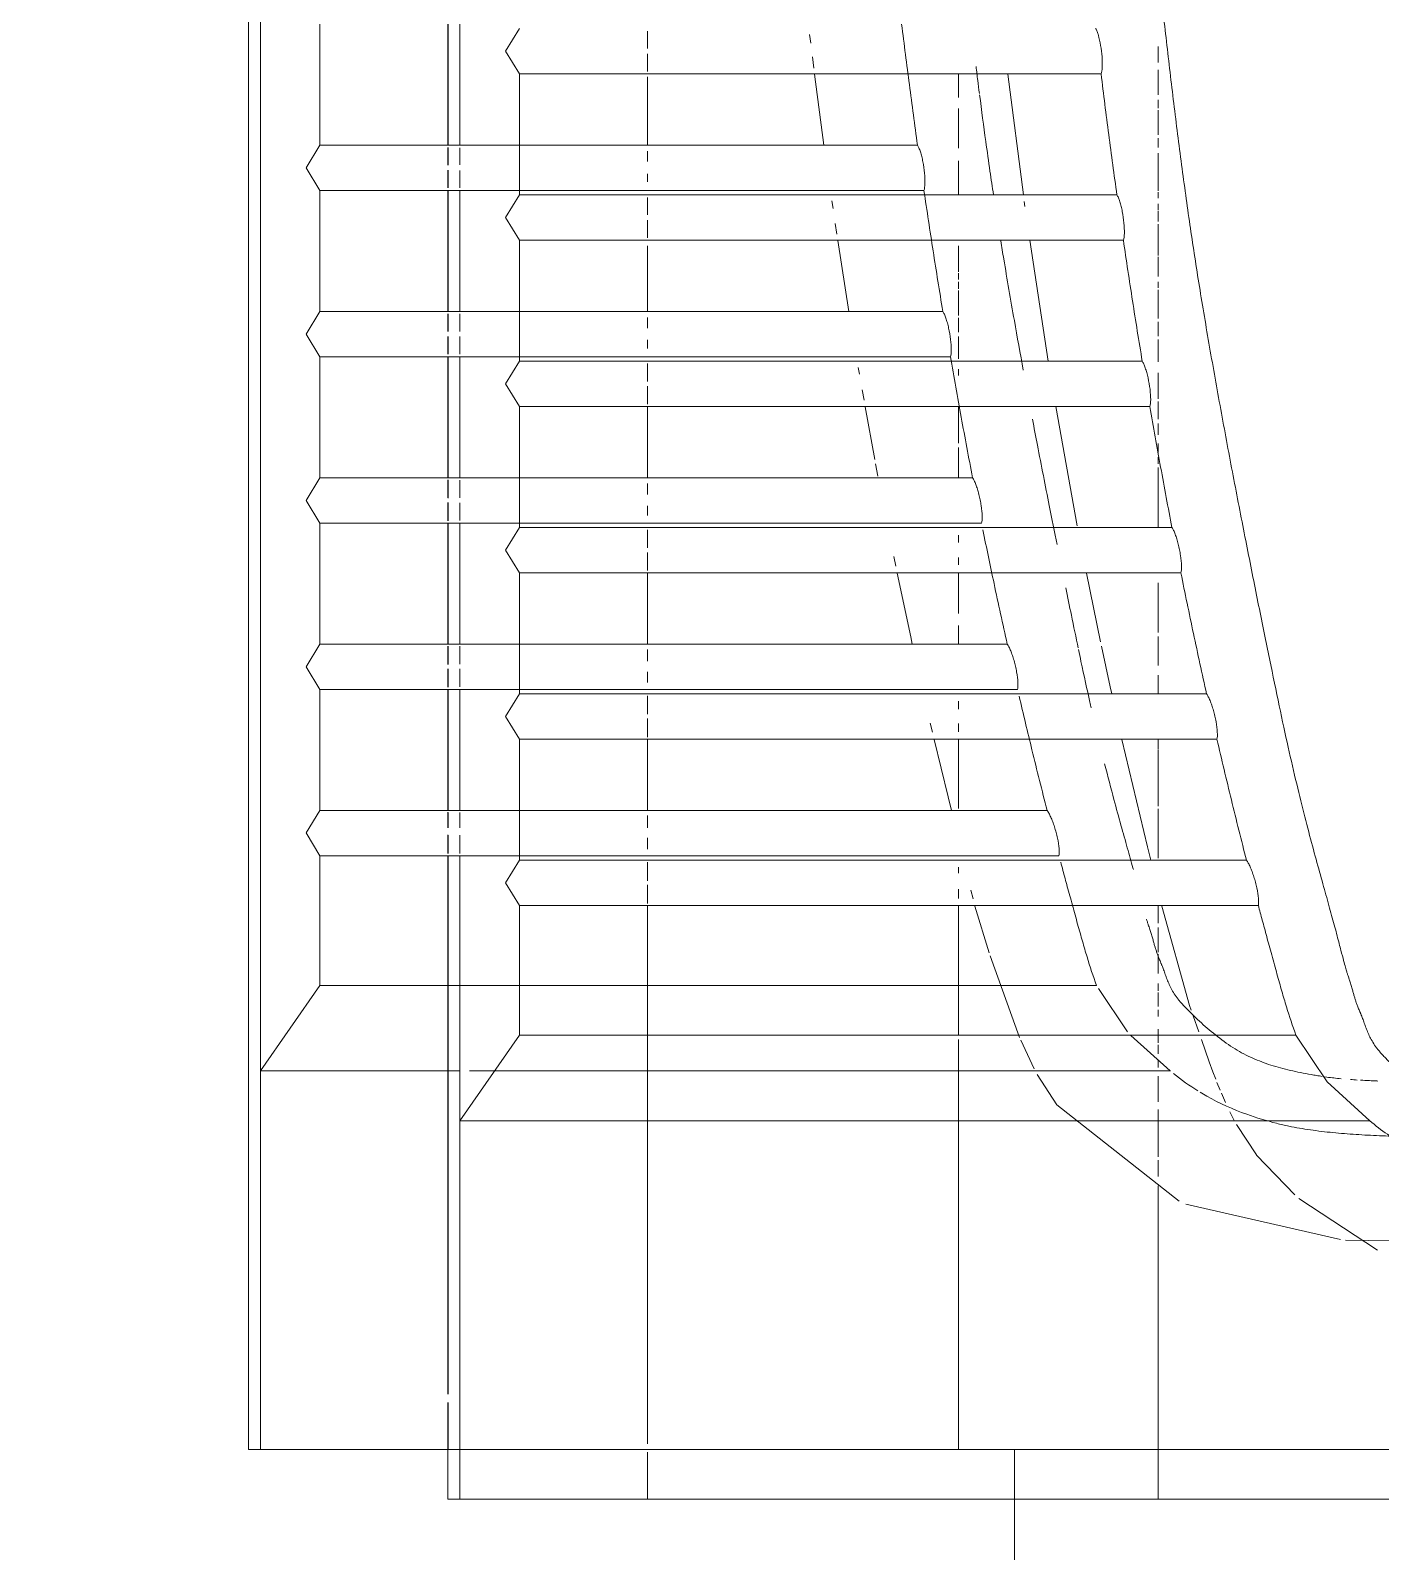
# Model space of a CAD drawing. Header units: millimetres. Extents: x -4000 to 187956, y -58990 to 162485.
# Drawn here: x 2128.1 to 2398.9, y 139895.3 to 140200.3 of the extents above; entities that cross this region are included whole.
import ezdxf

# ---------------------------------------------------------------- set-up
doc = ezdxf.new("R2010")
doc.units = ezdxf.units.MM
for name, color, linetype, lineweight in [('A-FLOR', 192, 'Continuous', 13), ('A-FLOR-PATT', 8, 'Continuous', 13), ('P-SANR-FIXT', 6, 'Continuous', 9)]:
    doc.layers.add(name, color=color, linetype=linetype, lineweight=lineweight)

# ---------------------------------------------------------------- blocks, each defined once
blk = doc.blocks.new('WCPan-SquattingPan-Vitra-ArkitektSeries-5952 - CMPX502N-V744-0_000')
at = {"layer": 'P-SANR-FIXT', "color": 252}
for p, q in [((-252.96, 212.38), (-252.96, -390.25)), ((-82.46, -297.81), (-76.59, -306.5)), ((-75.94, -307.25), (-68.03, -314.31)), ((-208.64, -314.32), (-68.02, -314.32)), ((-252.96, -390.25), (-250.56, -390.25))]:
    blk.add_line(p, q, dxfattribs=at)
at = {"layer": 'P-SANR-FIXT', "color": 250}
for p, q in [((-250.56, 77.95), (-250.56, -314.32)), ((-238.61, -104.39), (-238.61, -128.65)), ((-118.74, -128.65), (-238.61, -128.65)), ((-238.61, -137.74), (-117.44, -137.74)), ((-238.61, -137.74), (-238.61, -162)), ((-113.66, -162), (-238.61, -162)), ((-238.61, -171.1), (-112.13, -171.1)), ((-238.61, -195.36), (-238.61, -171.1)), ((-107.69, -195.36), (-238.61, -195.36)), ((-238.61, -204.45), (-105.9, -204.45)), ((-238.61, -204.45), (-238.61, -228.71)), ((-100.75, -228.71), (-238.61, -228.71)), ((-238.61, -237.81), (-98.67, -237.81)), ((-238.61, -237.81), (-238.61, -262.07)), ((-92.74, -262.07), (-238.61, -262.07)), ((-238.61, -271.16), (-90.37, -271.16)), ((-238.61, -271.16), (-238.61, -297.17)), ((-250.56, -314.32), (-238.61, -297.17)), ((-238.61, -297.17), (-82.82, -297.17)), ((-250.56, -390.25), (-250.56, -314.32)), ((-250.56, -314.32), (-210.56, -314.32)), ((250.56, -390.25), (-250.56, -390.25))]:
    blk.add_line(p, q, dxfattribs=at)
at = {"layer": 'P-SANR-FIXT', "color": 253}
for p, q in [((-212.88, -128.65), (-212.88, -104.39)), ((-140.17, -108.18), (-140.38, -106.46)), ((-139.54, -113.21), (-139.82, -110.98)), ((-137.5, -128.65), (-139.39, -114.41)), ((-212.88, -132.68), (-212.88, -129.14)), ((-212.88, -137.24), (-212.88, -133.7)), ((-212.88, -162), (-212.88, -137.74)), ((-135.69, -141.39), (-135.92, -139.85)), ((-134.93, -146.51), (-135.25, -144.37)), ((-132.5, -162.01), (-134.74, -147.76)), ((-212.88, -166.05), (-212.88, -162.47)), ((-212.88, -170.61), (-212.88, -167.03)), ((-110.49, -170.26), (-110.49, -171.53)), ((-212.88, -195.36), (-212.88, -171.1)), ((-130.39, -174.6), (-130.62, -173.25)), ((-129.47, -179.81), (-129.84, -177.76)), ((-127.31, -191.69), (-129.24, -181.11)), ((-126.68, -195.02), (-127.14, -192.6)), ((-212.88, -199.43), (-212.88, -195.8)), ((-212.88, -203.99), (-212.88, -200.36)), ((-212.88, -228.71), (-212.88, -204.45)), ((-123.1, -213.11), (-123.5, -211.17)), ((-212.88, -232.8), (-212.88, -229.13)), ((-212.88, -237.36), (-212.88, -233.69)), ((-212.88, -262.07), (-212.88, -237.81)), ((-115.75, -246.4), (-116.18, -244.56)), ((-212.88, -265.6), (-212.88, -262.47)), ((-212.88, -270.74), (-212.88, -267.02)), ((-212.88, -379.12), (-212.88, -271.16)), ((-110.49, -273.43), (-110.49, -274.69)), ((-110.49, -277.89), (-110.49, -279.72)), ((-107.61, -279.82), (-108.07, -278.08)), ((-110.49, -281.16), (-110.49, -307.17)), ((-104.35, -290.64), (-107.21, -281.31)), ((-98.28, -307.59), (-104.14, -291.23)), ((-110.49, -308.02), (-110.49, -390.25)), ((-95.36, -313.94), (-98.03, -308.19)), ((-33.89, -348.16), (-64.9, -341.07)), ((0.01, -348.78), (-32.91, -348.27)), ((-212.88, -390.25), (-212.88, -380.81)), ((-212.88, -390.25), (-252.96, -390.25))]:
    blk.add_line(p, q, dxfattribs=at)
at = {"layer": 'P-SANR-FIXT', "color": 254}
for p, q in [((-110.49, -114.39), (-110.49, -119.13)), ((-110.49, -121.28), (-110.49, -129.27)), ((-110.49, -131.78), (-110.49, -138.65)), ((-110.49, -148.86), (-110.49, -154.08)), ((-110.49, -154.36), (-110.49, -155.58)), ((-110.49, -156.09), (-110.49, -157.48)), ((-110.49, -157.84), (-110.49, -162.81)), ((-110.49, -163.32), (-110.49, -166.2)), ((-110.49, -167.05), (-110.49, -170.26)), ((-110.49, -173.61), (-110.49, -174.86)), ((-110.49, -181.1), (-110.49, -188.46)), ((-110.49, -189.28), (-110.49, -195.36)), ((-110.49, -206.88), (-110.49, -208.38)), ((-110.49, -211.35), (-110.49, -212.86)), ((-110.49, -214.45), (-110.49, -222.61)), ((-110.49, -225), (-110.49, -228.71)), ((-110.49, -240.16), (-110.49, -241.8)), ((-110.49, -244.62), (-110.49, -246.29)), ((-110.49, -247.81), (-110.49, -261.67)), ((-110.49, -390.25), (-212.64, -390.25)), ((-110.49, -390.25), (110.55, -390.25))]:
    blk.add_line(p, q, dxfattribs=at)
at = {"layer": 'P-SANR-FIXT', "color": 250, "flags": 128}
for points in [[(-238.61, -128.65), (-241.4, -133.2), (-238.61, -137.74)], [(-238.61, -162), (-241.4, -166.55), (-238.61, -171.1)], [(-238.61, -195.36), (-241.4, -199.91), (-238.61, -204.45)], [(-238.61, -228.71), (-241.4, -233.26), (-238.61, -237.81)], [(-238.61, -262.07), (-241.4, -266.61), (-238.61, -271.16)]]:
    blk.add_lwpolyline(points, dxfattribs=at)
at = {"layer": 'P-SANR-FIXT', "color": 253, "flags": 128}
for points in [[(-119.78, -228.72), (-120.1, -227.29), (-122.82, -214.48)], [(-111.93, -262.08), (-112.6, -259.38), (-115.41, -247.83)], [(-66.23, -340.43), (-90.77, -321.15), (-94.77, -315.04)]]:
    blk.add_lwpolyline(points, dxfattribs=at)
at = {"layer": 'P-SANR-FIXT', "color": 250}
for points in [[(-121.92, -104.39), (-121.42, -108.44), (-120.4, -116.53), (-119.3, -124.61), (-118.74, -128.65)], [(-117.44, -137.75), (-116.85, -141.8), (-115.62, -149.89), (-114.33, -157.97), (-113.66, -162.01)], [(-112.13, -171.1), (-111.43, -175.15), (-109.99, -183.25), (-108.47, -191.32), (-107.69, -195.36)], [(-28.07, -316.28), (-28.68, -316.25), (-29.28, -316.22), (-29.87, -316.19)]]:
    blk.add_open_spline(points, degree=3, dxfattribs=at)
at = {"layer": 'P-SANR-FIXT', "color": 252}
for points, knots in [([(-106.32, -118.28), (-106.44, -117.41), (-106.66, -115.62), (-106.89, -113.83), (-107, -112.9)], [-0.560777279, -0.560777279, -0.560777279, -0.560777279, -0.55952381, -0.558187989, -0.558187989, -0.558187989, -0.558187989]), ([(-103.5, -138.63), (-103.74, -137.06), (-104.26, -133.54), (-105.2, -126.87), (-105.88, -121.7), (-106.29, -118.55)], [-0.570878998, -0.570878998, -0.570878998, -0.570878998, -0.568452381, -0.56547619, -0.560910179, -0.560910179, -0.560910179, -0.560910179]), ([(-117.44, -137.74), (-117.33, -137.43), (-117.2, -136.46), (-117.28, -134.31), (-117.57, -132.35), (-117.89, -130.92), (-118.16, -129.97), (-118.45, -129.19), (-118.64, -128.81), (-118.74, -128.65)], [0, 0, 0, 0, 0.2, 0.4, 0.6, 0.7, 0.8, 0.9, 1, 1, 1, 1]), ([(-97.52, -173.78), (-98.13, -170.46), (-99.49, -162.95), (-100.98, -154.31), (-101.85, -149.06), (-102.05, -147.85)], [-0.58805895, -0.58805895, -0.58805895, -0.58805895, -0.58333333, -0.57738095, -0.5755697, -0.5755697, -0.5755697, -0.5755697]), ([(-112.13, -171.1), (-112.03, -170.78), (-111.92, -169.81), (-112.06, -167.65), (-112.4, -165.69), (-112.75, -164.27), (-113.05, -163.33), (-113.36, -162.55), (-113.56, -162.16), (-113.66, -162)], [0, 0, 0, 0, 0.2, 0.4, 0.6, 0.7, 0.8, 0.9, 1, 1, 1, 1]), ([(-90.75, -208.78), (-91.27, -206.22), (-92.56, -199.73), (-94.23, -191.23), (-95.35, -185.37), (-95.68, -183.62)], [-0.60523016, -0.60523016, -0.60523016, -0.60523016, -0.60119048, -0.5952381, -0.59274092, -0.59274092, -0.59274092, -0.59274092]), ([(-105.9, -204.45), (-105.81, -204.13), (-105.73, -203.15), (-105.9, -201.35), (-106.17, -199.82), (-106.42, -198.68), (-106.72, -197.62), (-107.04, -196.68), (-107.37, -195.9), (-107.59, -195.51), (-107.69, -195.36)], [0, 0, 0, 0, 0.2, 0.4, 0.5, 0.6, 0.7, 0.8, 0.9, 1, 1, 1, 1]), ([(-86.51, -229.5), (-86.95, -227.4), (-87.75, -223.51), (-88.62, -219.29), (-89, -217.41)], [-0.617235526, -0.617235526, -0.617235526, -0.617235526, -0.613095238, -0.609912131, -0.609912131, -0.609912131, -0.609912131]), ([(-98.67, -237.81), (-98.59, -237.48), (-98.54, -236.5), (-98.77, -234.69), (-99.08, -233.16), (-99.37, -232.03), (-99.7, -230.97), (-100.05, -230.03), (-100.41, -229.26), (-100.64, -228.87), (-100.75, -228.71)], [0, 0, 0, 0, 0.2, 0.4, 0.5, 0.6, 0.7, 0.8, 0.9, 1, 1, 1, 1]), ([(-83.9, -241.54), (-83.99, -241.14), (-84.66, -238.21), (-85.49, -234.37), (-86.28, -230.63), (-86.44, -229.83)], [-0.625936989, -0.625936989, -0.625936989, -0.625936989, -0.625, -0.619047619, -0.617452667, -0.617452667, -0.617452667, -0.617452667]), ([(-75.44, -273.94), (-75.47, -273.83), (-75.85, -272.46), (-77.01, -268.32), (-78.91, -261.56), (-80.56, -255.29), (-81.21, -252.72)], [-0.66121049, -0.66121049, -0.66121049, -0.66121049, -0.66071429, -0.6547619, -0.64285714, -0.63555479, -0.63555479, -0.63555479, -0.63555479]), ([(-90.37, -271.16), (-90.29, -270.84), (-90.27, -269.84), (-90.56, -268.03), (-90.93, -266.5), (-91.26, -265.37), (-91.62, -264.32), (-92, -263.39), (-92.39, -262.61), (-92.63, -262.22), (-92.74, -262.07)], [0, 0, 0, 0, 0.2, 0.4, 0.5, 0.6, 0.7, 0.8, 0.9, 1, 1, 1, 1]), ([(-37.57, -315.43), (-37.95, -315.37), (-38.69, -315.25), (-40.15, -315), (-42.63, -314.54), (-45.97, -313.77), (-49.1, -312.78), (-51.51, -311.78), (-53.28, -310.94), (-55.05, -309.93), (-57.41, -308.36), (-60.28, -306.11), (-62.85, -303.76), (-64.39, -302.23), (-65.18, -301.4), (-65.73, -300.82), (-66.22, -300.25), (-66.81, -299.51), (-67.67, -298.23), (-68.35, -296.82), (-68.87, -295.48), (-69.15, -294.67), (-69.37, -294.04), (-69.54, -293.58), (-69.69, -293.2), (-69.81, -292.91), (-69.94, -292.61), (-70.09, -292.26), (-70.31, -291.73), (-70.54, -291.12), (-70.78, -290.45), (-70.99, -289.81), (-71.19, -289.15), (-71.39, -288.44), (-71.61, -287.68), (-71.89, -286.73), (-72.14, -285.92), (-72.3, -285.45), (-72.45, -285.02), (-72.61, -284.54), (-72.74, -284.09), (-72.8, -283.87)], [-0.9047619, -0.9047619, -0.9047619, -0.9047619, -0.9017857, -0.8988095, -0.8928571, -0.8809524, -0.8690476, -0.8630952, -0.8571429, -0.8511905, -0.8452381, -0.8333333, -0.8214286, -0.8154762, -0.8125, -0.8095238, -0.8065476, -0.8035714, -0.797619, -0.7857143, -0.7797619, -0.7738095, -0.7708333, -0.7678571, -0.764881, -0.7633929, -0.7619048, -0.7589286, -0.7559524, -0.75, -0.7440476, -0.7380952, -0.7321429, -0.7261905, -0.7202381, -0.7142857, -0.7083333, -0.702381, -0.6964286, -0.6904762, -0.686342, -0.686342, -0.686342, -0.686342]), ([(-26.37, -316.35), (-26.72, -316.34), (-27.29, -316.31), (-27.86, -316.29), (-28.07, -316.28)], [-0.930918581, -0.930918581, -0.930918581, -0.930918581, -0.928571429, -0.927142134, -0.927142134, -0.927142134, -0.927142134]), ([(-62.07, -318.59), (-61.62, -318.87), (-58.6, -320.62), (-53.56, -322.87), (-48.73, -324.33), (-46.72, -324.83)], [0.1025164, 0.1025164, 0.1025164, 0.1025164, 0.125, 0.25, 0.338624, 0.338624, 0.338624, 0.338624])]:
    blk.add_open_spline(points, degree=3, knots=knots, dxfattribs=at)
at = {"layer": 'P-SANR-FIXT', "color": 250}
for points, knots in [([(-105.62, -205.83), (-104.89, -209.42), (-103.31, -217.06), (-101.65, -224.68), (-100.75, -228.71)], [0.0564138, 0.0564138, 0.0564138, 0.0564138, 0.5, 1, 1, 1, 1]), ([(-98.36, -239.17), (-97.52, -242.76), (-96.17, -248.38), (-94.28, -256.05), (-93.25, -260.12), (-92.74, -262.07)], [0.0562541, 0.0562541, 0.0562541, 0.0562541, 0.5, 0.75, 1, 1, 1, 1]), ([(-90.02, -272.44), (-89.88, -272.98), (-89.46, -274.54), (-88.71, -277.32), (-87.87, -280.39), (-87.13, -283.06), (-86.45, -285.52), (-85.65, -288.38), (-84.44, -292.51), (-83.52, -295.32), (-82.82, -297.17)], [0.0555126, 0.0555126, 0.0555126, 0.0555126, 0.125, 0.25, 0.375, 0.4375, 0.5, 0.625, 0.75, 1, 1, 1, 1]), ([(-33.79, -315.89), (-34.28, -315.85), (-34.85, -315.79), (-35.41, -315.72), (-35.51, -315.71)], [-0.914136055, -0.914136055, -0.914136055, -0.914136055, -0.910714286, -0.910006364, -0.910006364, -0.910006364, -0.910006364]), ([(-46.72, -324.83), (-45.89, -325.04), (-43.64, -325.55), (-39.97, -326.19), (-35.43, -326.72), (-30.78, -327.09), (-26.09, -327.34), (-21.34, -327.5), (-16.54, -327.58), (-12.03, -327.59), (-6.41, -327.54), (-2.54, -327.48), (0, -327.48)], [0.338624, 0.338624, 0.338624, 0.338624, 0.375, 0.4375, 0.5, 0.5625, 0.625, 0.6875, 0.75, 0.8125, 0.875, 1, 1, 1, 1])]:
    blk.add_open_spline(points, degree=3, knots=knots, dxfattribs=at)
at = {"layer": 'P-SANR-FIXT', "color": 252}
for points in [[(-67.37, -314.87), (-65.81, -316.14), (-64.17, -317.3), (-62.48, -318.34)], [(-35.51, -315.71), (-36.03, -315.65), (-36.54, -315.58), (-37.04, -315.51)], [(-30.53, -316.15), (-30.99, -316.12), (-31.43, -316.09), (-31.88, -316.05)]]:
    blk.add_open_spline(points, degree=3, dxfattribs=at)
blk = doc.blocks.new('CMF2_NHAXUONG_A_rvt-1-0_000')
at = {"layer": 'A-FLOR-PATT', "lineweight": 9}
h = blk.add_hatch(dxfattribs=at)
h.set_pattern_fill('FP_26', color=252, style=0, pattern_type=2)
h.set_pattern_definition([(270, (159525.1, 137899.7), (600, 4e-14), []), (0, (159525.1, 137899.7), (0, 600), [])])
h.paths.add_polyline_path([(153350, 499.64), (154799.88, 499.64), (154799.88, 5749.54), (153550, 5749.54), (153550, 4899.28), (153349.79, 4899.28), (153349.99, 751.94)])
h.paths.add_polyline_path([(160850.16, 499.64), (165000, 499.64), (165000, 999.28), (165499.79, 999.28), (165499.79, 1749.49), (160850.16, 1749.49), (160850.16, 751.94)])
h.paths.add_polyline_path([(161612.4, 692.63), (161106.49, 692.63), (161106.49, 1295.25), (161612.4, 1295.25), (161612.4, 751.94)])
h.paths.add_polyline_path([(162656.18, 692.63), (162150.27, 692.63), (162150.27, 1295.25), (162656.18, 1295.25), (162656.18, 751.94)])
h.paths.add_polyline_path([(164268.71, 692.63), (164268.71, 1295.25), (164774.62, 1295.25), (164774.62, 692.63)])
h.paths.add_polyline_path([(163221.93, 692.63), (163221.93, 1295.25), (163727.84, 1295.25), (163727.84, 692.63)])
h.paths.add_polyline_path([(153537.16, 761.69), (153537.16, 1267.6), (154139.79, 1267.6), (154139.79, 761.69), (153612.16, 761.69)])
h.paths.add_polyline_path([(153537.16, 1846.69), (153537.16, 2352.6), (154139.79, 2352.6), (154139.79, 1846.69), (153612.16, 1846.69)])
h.paths.add_polyline_path([(154139.79, 2871.7), (153537.16, 2871.7), (153537.16, 3377.61), (154139.79, 3377.61), (154139.79, 2942)])
h.paths.add_polyline_path([(162682.15, 3699.39), (165499.79, 3699.39), (165499.79, 4949.58), (162649.89, 4949.58), (162649.89, 3699.39)])
h.paths.add_polyline_path([(154139.79, 3896.7), (153537.16, 3896.7), (153537.16, 4402.61), (154139.79, 4402.04), (154139.79, 3964.03)])
h.paths.add_polyline_path([(163957.63, 4154.6), (163821.93, 4154.6), (163821.93, 4757.22), (164327.84, 4757.22), (164327.84, 4154.6), (164099.33, 4154.6)])
h.paths.add_polyline_path([(164771.93, 4154.6), (164771.93, 4757.22), (165277.84, 4757.22), (165277.84, 4154.6), (164949.66, 4154.6)])
h.paths.add_polyline_path([(153895.61, 4921.7), (153737.16, 4921.7), (153737.16, 5427.61), (154339.79, 5427.61), (154339.79, 4921.7), (154179.05, 4921.7)])
h.paths.add_polyline_path([(78549.79, 5349.52), (80774.79, 5349.52), (80774.79, 6362.02), (78549.79, 6362.02), (78549.79, 5424.09)])
h.paths.add_polyline_path([(80974.79, 5349.52), (82224.79, 5349.52), (82224.79, 7249.52), (80974.79, 7249.52), (80974.79, 5424.09)])
h.paths.add_polyline_path([(80587.16, 5565.67), (79984.54, 5565.67), (79984.54, 6071.58), (80587.16, 6071.58), (80587.16, 5716.1)])
h.paths.add_polyline_path([(81335.71, 5565.67), (81163.49, 5565.67), (81163.49, 6071.58), (81766.12, 6071.58), (81766.12, 5565.67), (81619.15, 5565.67)])
h.paths.add_polyline_path([(81163.49, 6528.17), (81163.49, 7034.08), (81766.12, 7034.08), (81766.12, 6528.17), (81619.15, 6528.17)])
h.paths.add_polyline_path([(556.14, 15799.64), (4199.78, 15799.64), (4199.78, 17049.64), (499.79, 17049.64), (499.79, 15799.64)])
h.paths.add_polyline_path([(1621.83, 15990.17), (1621.83, 16592.79), (2127.74, 16592.79), (2127.74, 15990.17), (1689.88, 15990.17)])
h.paths.add_polyline_path([(2681.91, 15990.17), (2546.83, 15990.17), (2546.83, 16592.79), (3052.74, 16592.79), (3052.74, 15990.17), (2823.63, 15990.17)])
h.paths.add_polyline_path([(3673.95, 15990.17), (3471.83, 15990.17), (3471.83, 16592.79), (3977.74, 16592.79), (3977.74, 15990.17), (3815.66, 15990.17)])
h.paths.add_polyline_path([(4199.78, 18499.58), (4199.78, 19749.58), (499.79, 19749.58), (499.79, 18499.58), (3957.38, 18499.58)])
h.paths.add_polyline_path([(2546.83, 18954.69), (2546.83, 19557.32), (3052.74, 19557.32), (3052.74, 18954.69), (2823.63, 18954.69)])
h.paths.add_polyline_path([(1973.32, 18954.69), (1621.83, 18954.69), (1621.83, 19557.32), (2127.74, 19557.32), (2127.74, 18954.69)])
h.paths.add_polyline_path([(1202.74, 18954.69), (696.83, 18954.69), (696.83, 19557.32), (1202.74, 19557.32), (1202.74, 19148.52)])
h.paths.add_polyline_path([(1689.88, 19949.58), (4199.78, 19949.58), (4199.78, 21199.58), (499.79, 21199.58), (499.79, 19949.58), (1123.01, 19949.58)])
h.paths.add_polyline_path([(696.83, 20137.56), (696.83, 20740.19), (1202.74, 20740.19), (1202.74, 20137.56), (839.57, 20137.56)])
h.paths.add_polyline_path([(3471.83, 20137.56), (3471.83, 20740.19), (3977.74, 20740.19), (3977.74, 20137.56), (3673.95, 20137.56)])
h.paths.add_polyline_path([(2127.74, 20137.56), (1621.83, 20137.56), (1621.83, 20740.19), (2127.74, 20740.19), (2127.74, 20170.56)])
h.paths.add_polyline_path([(3052.74, 20137.56), (2546.83, 20137.56), (2546.83, 20740.19), (3052.74, 20740.19), (3052.74, 20170.56)])
h.paths.add_polyline_path([(163249.04, 76099.64), (165500.21, 76099.64), (165500.21, 77349.64), (161850.21, 77349.64), (161850.21, 76099.64), (162682.15, 76099.64)])
h.paths.add_polyline_path([(1689.88, 76099.64), (4149.79, 76099.64), (4149.79, 77349.64), (499.79, 77349.64), (499.79, 76099.64), (1123.01, 76099.64)])
h.paths.add_polyline_path([(2590.58, 76552.26), (2590.58, 77154.88), (3096.49, 77154.88), (3096.49, 76552.26), (2681.91, 76552.26)])
h.paths.add_polyline_path([(1831.6, 76552.26), (1653.08, 76552.26), (1653.08, 77154.88), (2158.99, 77154.88), (2158.99, 76552.26), (1973.32, 76552.26)])
h.paths.add_polyline_path([(715.58, 76552.26), (715.58, 77154.88), (1221.49, 77154.88), (1221.49, 76552.26), (839.57, 76552.26)])
h.paths.add_polyline_path([(3815.66, 76552.26), (3528.08, 76552.26), (3528.08, 77154.88), (4033.99, 77154.88), (4033.99, 76552.26), (3957.38, 76552.26)])
h.paths.add_polyline_path([(163957.63, 76557.26), (163881.01, 76557.26), (163881.01, 77159.88), (164386.92, 77159.88), (164386.92, 76557.26), (164099.33, 76557.26)])
h.paths.add_polyline_path([(165091.39, 76557.26), (164797.26, 76557.26), (164797.26, 77159.88), (165303.17, 77159.88), (165303.17, 76557.26), (165233.11, 76557.26)])
h.paths.add_polyline_path([(162257, 76557.26), (162047.26, 76557.26), (162047.26, 77159.88), (162553.17, 77159.88), (162553.17, 76557.26), (162398.7, 76557.26)])
h.paths.add_polyline_path([(162968.51, 76557.26), (162968.51, 77159.88), (163474.42, 77159.88), (163474.42, 76557.26), (163107.31, 76557.26)])
h.paths.add_polyline_path([(499.79, 77549.64), (4149.79, 77549.64), (4149.79, 78799.69), (499.79, 78799.69), (499.79, 77842.41)])
h.paths.add_polyline_path([(165500.21, 77549.64), (165500.21, 78799.64), (161850.21, 78799.64), (161850.21, 77549.64), (164949.66, 77549.64)])
h.paths.add_polyline_path([(715.58, 77737.63), (715.58, 78340.25), (1221.49, 78340.25), (1221.49, 77737.63), (839.57, 77737.63)])
h.paths.add_polyline_path([(1653.08, 77737.63), (1653.08, 78340.25), (2158.99, 78340.25), (2158.99, 77737.63), (1689.88, 77737.63)])
h.paths.add_polyline_path([(2590.58, 77737.63), (2590.58, 78340.25), (3096.49, 78340.25), (3096.49, 77737.63), (2681.91, 77737.63)])
h.paths.add_polyline_path([(165233.11, 77742.62), (164778.51, 77742.62), (164778.51, 78345.25), (165284.42, 78345.25), (165284.42, 77742.62)])
h.paths.add_polyline_path([(162903.51, 77742.62), (162903.51, 78345.25), (163409.42, 78345.25), (163409.42, 77742.62), (162965.59, 77742.62)])
h.paths.add_polyline_path([(164346.92, 77742.62), (163841.01, 77742.62), (163841.01, 78345.25), (164346.92, 78345.25), (164346.92, 77842.41)])
h.paths.add_polyline_path([(161850.21, 80349.64), (165500.21, 80349.64), (165499.79, 81099.2), (165000, 81099.2), (165000, 81599.64), (161850.21, 81599.64), (161850.21, 80762.51)])
h.paths.add_polyline_path([(4149.79, 80349.64), (4149.79, 81599.55), (1000, 81599.55), (1000, 81099.2), (499.79, 81099.2), (500, 80350.4), (3957.38, 80349.68)])
h.paths.add_polyline_path([(163107.31, 80794.78), (162972.26, 80794.78), (162972.26, 81397.4), (163478.17, 81397.4), (163478.17, 80794.78), (163249.04, 80794.78)])
h.paths.add_polyline_path([(164398.17, 80794.78), (163892.26, 80794.78), (163892.26, 81397.4), (164398.17, 81397.4), (164398.17, 81054.52)])
h.paths.add_polyline_path([(162556.92, 80806.9), (162051.01, 80806.9), (162051.01, 81409.52), (162556.92, 81409.52), (162556.92, 80908.51)])
h.paths.add_polyline_path([(2965.35, 80820.03), (2515.58, 80820.03), (2515.58, 81422.65), (3021.49, 81422.65), (3021.49, 80820.03)])
h.paths.add_polyline_path([(1973.32, 80820.03), (1595.58, 80820.03), (1595.58, 81422.65), (2101.49, 81422.65), (2101.49, 80820.03)])
h.paths.add_polyline_path([(3448.08, 80820.03), (3448.08, 81422.65), (3953.99, 81422.65), (3953.99, 80820.03), (3532.22, 80820.03)])
h.paths.add_polyline_path([(85450, 134849.41), (87450, 134849.41), (87450, 135849.41), (85450, 135849.41), (85450, 135076.24)])
h.paths.add_polyline_path([(83319.78, 134849.41), (85250, 134849.41), (85250, 135849.41), (83250, 135849.41), (83250, 134849.41)])
h.paths.add_polyline_path([(85020.39, 135046.45), (84644.32, 135046.45), (84644.32, 135552.36), (85246.95, 135552.36), (85246.95, 135046.45)])
h.paths.add_polyline_path([(85862.19, 135048.95), (85862.19, 135554.86), (86464.82, 135554.86), (86464.82, 135048.95), (86154.14, 135048.95)])
h.paths.add_polyline_path([(11893.62, 135099.65), (12449.79, 135099.65), (12449.79, 140699.64), (11199.68, 140699.64), (11199.68, 135099.65), (11326.75, 135099.65)])
h.paths.add_polyline_path([(153549.79, 135099.75), (154799.68, 135099.75), (154799.68, 140699.64), (153549.79, 140699.64), (153549.79, 136244.28)])
h.paths.add_polyline_path([(11659.54, 135313.72), (11659.54, 135819.63), (12262.16, 135819.63), (12262.16, 135313.72), (11893.62, 135313.72)])
h.paths.add_polyline_path([(153895.61, 135313.72), (153742.07, 135313.72), (153742.07, 135819.63), (154344.69, 135819.63), (154344.69, 135313.72), (154037.33, 135313.72)])
h.paths.add_polyline_path([(163815.91, 135999.54), (165500.12, 135999.54), (165500.12, 137249.82), (162649.79, 137249.82), (162649.79, 135999.54)])
h.paths.add_polyline_path([(2823.63, 135999.54), (3349.79, 135999.54), (3349.79, 137249.81), (499.88, 137249.81), (499.88, 135999.54), (1689.88, 135999.54)])
h.paths.add_polyline_path([(1671.83, 136187.79), (1671.83, 136790.41), (2177.74, 136790.41), (2177.74, 136187.79), (1689.88, 136187.79)])
h.paths.add_polyline_path([(721.83, 136187.79), (721.83, 136790.41), (1227.74, 136790.41), (1227.74, 136187.79)])
h.paths.add_polyline_path([(164771.83, 136192.96), (164771.83, 136795.59), (165277.74, 136795.59), (165277.74, 136192.96), (164949.66, 136192.96)])
h.paths.add_polyline_path([(163821.83, 136192.96), (163821.83, 136795.59), (164327.74, 136795.59), (164327.74, 136192.96)])
h.paths.add_polyline_path([(12177.05, 136247.06), (11659.54, 136247.06), (11659.54, 136752.97), (12262.16, 136752.97), (12262.16, 136247.06)])
h.paths.add_polyline_path([(154037.33, 136247.06), (153742.07, 136247.06), (153742.07, 136752.97), (154344.69, 136752.97), (154344.69, 136247.06), (154179.05, 136247.06)])
h.paths.add_polyline_path([(12177.05, 137180.39), (11659.54, 137180.39), (11659.54, 137686.3), (12262.16, 137686.3), (12262.16, 137180.39)])
h.paths.add_polyline_path([(154179.05, 137180.39), (153742.07, 137180.39), (153742.07, 137686.3), (154344.69, 137686.3), (154344.69, 137180.39)])
h.paths.add_polyline_path([(12262.16, 138113.72), (11659.54, 138113.72), (11659.54, 138619.63), (12262.16, 138619.63), (12262.16, 138288.34)])
h.paths.add_polyline_path([(154344.69, 138113.72), (153742.07, 138113.72), (153742.07, 138619.63), (154344.69, 138619.63), (154344.69, 138142.34)])
h.paths.add_polyline_path([(12262.16, 139047.05), (11659.54, 139047.05), (11659.54, 139552.96), (12262.16, 139552.96), (12262.16, 139164.37)])
h.paths.add_polyline_path([(154179.05, 139047.05), (153742.07, 139047.05), (153742.07, 139552.96), (154344.69, 139552.96), (154344.69, 139047.05)])
h.paths.add_polyline_path([(165500.37, 139449.5), (165500.37, 140699.66), (161049.79, 140699.66), (161049.79, 139449.5), (164949.66, 139449.5)])
h.paths.add_polyline_path([(499.79, 139449.73), (4949.79, 139449.74), (4949.79, 139699.28), (4900, 139699.28), (4900, 140699.64), (1000, 140699.64), (1000, 140199.28), (499.79, 140199.28)])
h.paths.add_polyline_path([(161690.13, 139909.76), (161331.63, 139909.76), (161331.63, 140512.38), (161837.54, 140512.38), (161837.54, 139909.76), (161831.85, 139909.76)])
h.paths.add_polyline_path([(163390.76, 139909.76), (163287.88, 139909.76), (163287.88, 140512.38), (163793.79, 140512.38), (163793.79, 139909.76), (163532.48, 139909.76)])
h.paths.add_polyline_path([(162812.75, 139909.76), (162306.83, 139909.76), (162306.83, 140512.38), (162812.75, 140512.38), (162812.75, 140040.4)])
h.paths.add_polyline_path([(164777.52, 139909.76), (164271.61, 139909.76), (164271.61, 140512.38), (164777.52, 140512.38), (164777.52, 140040.4)])
h.paths.add_polyline_path([(1727.96, 139915.76), (1222.05, 139915.76), (1222.05, 140518.38), (1727.96, 140518.38), (1727.96, 140040.4)])
h.paths.add_polyline_path([(3181.83, 139915.76), (3181.83, 140518.38), (3687.74, 140518.38), (3687.74, 139915.76), (3248.79, 139915.76)])
h.paths.add_polyline_path([(2398.48, 139915.76), (2171.83, 139915.76), (2171.83, 140518.38), (2677.74, 140518.38), (2677.74, 139915.76), (2540.2, 139915.76)])
h.paths.add_polyline_path([(4171.83, 139915.76), (4171.83, 140518.38), (4677.74, 140518.38), (4677.74, 139915.76), (4240.82, 139915.76)])
h.paths.add_polyline_path([(12262.16, 139980.38), (11659.54, 139980.38), (11659.54, 140486.29), (12262.16, 140486.29), (12262.16, 140040.4)])
h.paths.add_polyline_path([(154344.69, 139980.38), (153742.07, 139980.38), (153742.07, 140486.29), (154344.69, 140486.29), (154344.69, 140040.4)])
at = {"layer": 'A-FLOR', "color": 94, "lineweight": 15}
for p, q in [((2171.83, 139915.76), (2171.83, 140518.38)), ((2677.74, 139915.76), (2171.83, 139915.76))]:
    blk.add_line(p, q, dxfattribs=at)
at = {"layer": 'A-FLOR', "color": 81, "lineweight": 15}
for p, q in [((2171.83, 140518.38), (2171.83, 139915.76)), ((2171.83, 139915.76), (2211.88, 139915.76))]:
    blk.add_line(p, q, dxfattribs=at)
at = {"layer": 'A-FLOR', "color": 71, "lineweight": 15}
blk.add_line((2212.15, 139915.76), (2675.34, 139915.76), dxfattribs=at)
at = {"layer": 'P-SANR-FIXT', "color": 252}
for p, q in [((2211.83, 140201.61), (2211.83, 140177.35)), ((2214.23, 140201.61), (2214.23, 140177.35)), ((2327.28, 140167.35), (2324.16, 140191.6)), ((2211.83, 140176.87), (2211.83, 140173.33)), ((2214.23, 140176.82), (2214.23, 140173.37)), ((2211.83, 140172.31), (2211.83, 140168.76)), ((2214.23, 140172.27), (2214.23, 140168.81)), ((2211.83, 140168.26), (2211.83, 140144)), ((2214.23, 140168.26), (2214.23, 140144)), ((2327.6, 140165.04), (2327.46, 140166.04)), ((2332.29, 140134), (2328.57, 140158.25)), ((2211.83, 140143.53), (2211.83, 140139.95)), ((2214.23, 140143.49), (2214.23, 140139.99)), ((2211.83, 140138.98), (2211.83, 140135.39)), ((2214.23, 140138.94), (2214.23, 140135.43)), ((2211.83, 140134.91), (2211.83, 140110.65)), ((2214.23, 140134.91), (2214.23, 140110.65)), ((2338.1, 140100.99), (2333.8, 140124.9)), ((2211.83, 140110.2), (2211.83, 140106.58)), ((2214.23, 140110.16), (2214.23, 140106.62)), ((2211.83, 140105.65), (2211.83, 140102.01)), ((2214.23, 140105.61), (2214.23, 140102.06)), ((2211.83, 140101.55), (2211.83, 140077.29)), ((2214.23, 140101.55), (2214.23, 140077.29)), ((2342.76, 140077.72), (2339.94, 140091.53)), ((2211.83, 140076.87), (2211.83, 140073.2)), ((2214.23, 140076.83), (2214.23, 140073.24)), ((2211.83, 140072.32), (2211.83, 140068.64)), ((2214.23, 140072.28), (2214.23, 140068.68)), ((2211.83, 140068.2), (2211.83, 140043.94)), ((2214.23, 140068.2), (2214.23, 140043.94)), ((2211.83, 140043.54), (2211.83, 140040.4)), ((2214.23, 140043.5), (2214.23, 140040.4)), ((2211.83, 140038.99), (2211.83, 140035.26)), ((2214.23, 140038.96), (2214.23, 140035.3)), ((2211.83, 140034.84), (2211.83, 139926.87)), ((2214.23, 140034.84), (2214.23, 139991.68)), ((2365.3, 139991.5), (2364.56, 139993.49)), ((2211.83, 139925.18), (2211.83, 139905.76)), ((2211.83, 139905.76), (2214.23, 139905.76))]:
    blk.add_line(p, q, dxfattribs=at)
at = {"layer": 'P-SANR-FIXT', "color": 253}
for p, q in [((2251.9, 140196.7), (2251.9, 140200.2)), ((2251.9, 140192.14), (2251.9, 140195.64)), ((2251.9, 140177.35), (2251.9, 140191.02)), ((2251.9, 140174.06), (2251.9, 140176.11)), ((2251.9, 140169.99), (2251.9, 140171.61)), ((2251.9, 140163.33), (2251.9, 140166.87)), ((2251.9, 140158.76), (2251.9, 140162.31)), ((2251.9, 140144), (2251.9, 140157.16)), ((2251.9, 140140.66), (2251.9, 140142.8)), ((2251.9, 140136.53), (2251.9, 140138.31)), ((2251.9, 140129.95), (2251.9, 140133.53)), ((2251.9, 140125.39), (2251.9, 140128.98)), ((2251.9, 140110.65), (2251.9, 140124.91)), ((2251.9, 140107.25), (2251.9, 140109.51)), ((2251.9, 140103.07), (2251.9, 140105.01)), ((2251.9, 140096.58), (2251.9, 140100.2)), ((2251.9, 140092.02), (2251.9, 140095.65)), ((2251.9, 140077.29), (2251.9, 140091.55)), ((2251.9, 140073.84), (2251.9, 140076.21)), ((2251.9, 140069.6), (2251.9, 140071.72)), ((2251.9, 140063.2), (2251.9, 140066.87)), ((2251.9, 140058.64), (2251.9, 140062.32)), ((2251.9, 140043.94), (2251.9, 140058.2)), ((2251.9, 140040.43), (2251.9, 140042.92)), ((2251.9, 140036.12), (2251.9, 140038.4)), ((2251.9, 140029.82), (2251.9, 140033.54)), ((2251.9, 140025.26), (2251.9, 140028.99)), ((2251.9, 139916.89), (2251.9, 140024.84)), ((2354.29, 140024.84), (2354.29, 140021.31)), ((2354.29, 140020.45), (2354.29, 140015.49)), ((2362.46, 139999.51), (2361.35, 140002.74)), ((2364.56, 139993.49), (2362.99, 139997.96)), ((2365.86, 139990.02), (2365.3, 139991.5)), ((2366.75, 139987.81), (2366.12, 139989.38)), ((2367.84, 139985.31), (2367.02, 139987.19)), ((2369.6, 139981.72), (2368.71, 139983.48)), ((2374.02, 139974.85), (2370.01, 139980.96)), ((2381.72, 139966.79), (2374.07, 139974.78)), ((2354.29, 139968.66), (2354.29, 139964.02)), ((2398.31, 139955.7), (2382.51, 139966.11)), ((2354.29, 139964), (2354.29, 139905.76)), ((2251.9, 139905.76), (2251.9, 139915.19)), ((2251.9, 139905.76), (2211.83, 139905.76)), ((2354.29, 139905.76), (2251.9, 139905.76)), ((2354.29, 139905.76), (2575.34, 139905.76))]:
    blk.add_line(p, q, dxfattribs=at)
at = {"layer": 'P-SANR-FIXT', "color": 254}
for p, q in [((2354.29, 140197.1), (2354.29, 140193.92)), ((2354.29, 140192.46), (2354.29, 140187.45)), ((2354.29, 140186.41), (2354.29, 140184.76)), ((2354.29, 140184.38), (2354.29, 140179.44)), ((2354.29, 140178.71), (2354.29, 140176.88)), ((2354.29, 140175.74), (2354.29, 140168.16)), ((2354.29, 140167.93), (2354.29, 140166.7)), ((2354.29, 140165.59), (2354.29, 140164.31)), ((2354.29, 140164.12), (2354.29, 140162.05)), ((2354.29, 140161.48), (2354.29, 140155.22)), ((2354.29, 140154.91), (2354.29, 140150.98)), ((2354.29, 140149.91), (2354.29, 140148.74)), ((2354.29, 140148.31), (2354.29, 140142.59)), ((2354.29, 140141.92), (2354.29, 140139.06)), ((2354.29, 140138.38), (2354.29, 140133.85)), ((2354.29, 140131.66), (2354.29, 140126.44)), ((2354.29, 140125.92), (2354.29, 140122.37)), ((2354.29, 140121.54), (2354.29, 140119.24)), ((2354.29, 140117.48), (2354.29, 140115.72)), ((2354.29, 140114.79), (2354.29, 140113.41)), ((2354.29, 140112.71), (2354.29, 140100.65)), ((2354.29, 140089.59), (2354.29, 140079.61)), ((2354.29, 140078.77), (2354.29, 140077.01)), ((2354.29, 140076.9), (2354.29, 140072.99)), ((2354.29, 140071.01), (2354.29, 140067.29)), ((2354.29, 140058.2), (2354.29, 140056.15)), ((2354.29, 140056), (2354.29, 140044.8)), ((2354.29, 140044.24), (2354.29, 140034.33)), ((2354.29, 140015.09), (2354.29, 140011.19)), ((2354.29, 140009.18), (2354.29, 140007.74)), ((2354.29, 140007.37), (2354.29, 140004.59)), ((2354.29, 140003.91), (2354.29, 140002.56)), ((2354.29, 140000.05), (2354.29, 139998.88)), ((2354.29, 139998.83), (2354.29, 139997.29)), ((2354.29, 139996.93), (2354.29, 139995.09)), ((2354.29, 139993.94), (2354.29, 139992.39)), ((2354.29, 139990.65), (2354.29, 139985.45)), ((2354.29, 139983.91), (2354.29, 139974.44)), ((2354.29, 139973.78), (2354.29, 139970.5))]:
    blk.add_line(p, q, dxfattribs=at)
at = {"layer": 'P-SANR-FIXT', "color": 250}
for p, q in [((2226.18, 140191.61), (2342.87, 140191.61)), ((2226.18, 140191.61), (2226.18, 140167.35)), ((2346.05, 140167.35), (2226.18, 140167.35)), ((2226.18, 140158.26), (2347.35, 140158.26)), ((2226.18, 140158.26), (2226.18, 140134)), ((2351.13, 140134), (2226.18, 140134)), ((2226.18, 140124.91), (2352.66, 140124.91)), ((2226.18, 140100.65), (2226.18, 140124.91)), ((2357.09, 140100.65), (2226.18, 140100.65)), ((2226.18, 140091.55), (2358.89, 140091.55)), ((2226.18, 140091.55), (2226.18, 140067.29)), ((2364.04, 140067.29), (2226.18, 140067.29)), ((2226.18, 140058.2), (2366.11, 140058.2)), ((2226.18, 140058.2), (2226.18, 140033.94)), ((2372.04, 140033.94), (2226.18, 140033.94)), ((2226.18, 140024.84), (2374.42, 140024.84)), ((2226.18, 140024.84), (2226.18, 139998.83)), ((2214.23, 139981.68), (2226.18, 139998.83)), ((2226.18, 139998.83), (2381.97, 139998.83)), ((2214.23, 139991.68), (2214.23, 139981.68)), ((2214.23, 139905.76), (2214.23, 139981.68)), ((2214.23, 139981.68), (2396.76, 139981.68)), ((2715.34, 139905.76), (2214.23, 139905.76))]:
    blk.add_line(p, q, dxfattribs=at)
at = {"layer": 'P-SANR-FIXT', "color": 252, "flags": 128}
for points in [[(2226.18, 140200.71), (2223.38, 140196.16), (2226.18, 140191.61)], [(2226.18, 140167.35), (2223.38, 140162.81), (2226.18, 140158.26)], [(2226.18, 140134), (2223.38, 140129.45), (2226.18, 140124.91)], [(2226.18, 140100.65), (2223.38, 140096.1), (2226.18, 140091.55)], [(2345, 140067.29), (2344.69, 140068.72), (2342.93, 140076.89)], [(2226.18, 140067.29), (2223.38, 140062.74), (2226.18, 140058.2)], [(2352.85, 140033.92), (2352.19, 140036.63), (2347.05, 140058.17)], [(2226.18, 140033.94), (2223.38, 140029.39), (2226.18, 140024.84)], [(2360.96, 140003.87), (2360.64, 140004.78), (2355.04, 140024.74)]]:
    blk.add_lwpolyline(points, dxfattribs=at)
at = {"layer": 'P-SANR-FIXT', "color": 250, "flags": 128}
blk.add_lwpolyline([(2381.97, 139998.83), (2388.2, 139989.51), (2396.75, 139981.69)], dxfattribs=at)
at = {"layer": 'P-SANR-FIXT', "color": 250}
for points, knots in [([(2405.52, 139989.12), (2405.2, 139989.38), (2403.77, 139990.56), (2401.94, 139992.24), (2400.4, 139993.78), (2399.61, 139994.6), (2399.06, 139995.19), (2398.57, 139995.75), (2397.98, 139996.5), (2397.12, 139997.78), (2396.44, 139999.18), (2395.92, 140000.52), (2395.64, 140001.33), (2395.41, 140001.96), (2395.25, 140002.42), (2395.1, 140002.8), (2394.98, 140003.1), (2394.85, 140003.39), (2394.7, 140003.75), (2394.48, 140004.28), (2394.24, 140004.88), (2394, 140005.55), (2393.8, 140006.2), (2393.6, 140006.85), (2393.4, 140007.56), (2393.18, 140008.32), (2392.9, 140009.28), (2392.65, 140010.08), (2392.48, 140010.56), (2392.33, 140010.98), (2392.16, 140011.52), (2391.91, 140012.37), (2391.55, 140013.7), (2391.1, 140015.38), (2390.64, 140017.16), (2390.23, 140018.75), (2389.77, 140020.52), (2389.09, 140022.98), (2387.78, 140027.69), (2385.53, 140035.68), (2382.9, 140045.82), (2380.62, 140055.53), (2378.87, 140063.6), (2376.95, 140072.89), (2374.78, 140083.47), (2372.48, 140094.97), (2370.1, 140107.12), (2367.73, 140119.63), (2365.44, 140132.21), (2363.66, 140142.5), (2362.35, 140150.51), (2361.44, 140156.3), (2360.58, 140162.09), (2359.46, 140170.07), (2358.11, 140180.29), (2356.6, 140192.74), (2354.73, 140209.18), (2352.67, 140228.74), (2350.65, 140248.32), (2349.32, 140261.97), (2348.72, 140270.24), (2348.37, 140275.97), (2348.14, 140280.09), (2347.95, 140283.57), (2347.78, 140286.51), (2347.63, 140288.85), (2347.48, 140291.24), (2347.29, 140294.37), (2347.07, 140298.21), (2346.82, 140302.72), (2346.52, 140308.58), (2346.19, 140315.71), (2345.84, 140323.84), (2345.51, 140332.04), (2345.22, 140340.17), (2345, 140347.56), (2344.86, 140353.75), (2344.78, 140357.99), (2344.73, 140360.86), (2344.79, 140362.8), (2344.92, 140364.44), (2345.07, 140365.84), (2345.24, 140367.35), (2345.5, 140369.26), (2345.89, 140371.6), (2346.57, 140374.41), (2347.56, 140377.31), (2348.92, 140380.43), (2350.55, 140383.67), (2352.43, 140386.88), (2354.51, 140389.84), (2356.81, 140392.54), (2359.38, 140395.12), (2361.66, 140397.13), (2363.53, 140398.65), (2364.73, 140399.57), (2365.67, 140400.28), (2366.55, 140400.95), (2368, 140402.05), (2370.03, 140403.48), (2373.02, 140405.17), (2377.17, 140407.02), (2383.14, 140409.31), (2390.31, 140411.83), (2396.72, 140413.83), (2401.79, 140415.24), (2405.46, 140416.15), (2409.05, 140416.91), (2413.92, 140417.82), (2420.07, 140418.74), (2427.52, 140419.6), (2434.96, 140420.31), (2442.38, 140420.9), (2452.31, 140421.4), (2459.79, 140421.5), (2464.79, 140421.43)], [-0.8367646, -0.8367646, -0.8367646, -0.8367646, -0.8333333, -0.8214286, -0.8154762, -0.8125, -0.8095238, -0.8065476, -0.8035714, -0.797619, -0.7857143, -0.7797619, -0.7738095, -0.7708333, -0.7678571, -0.764881, -0.7633929, -0.7619048, -0.7589286, -0.7559524, -0.75, -0.7440476, -0.7380952, -0.7321429, -0.7261905, -0.7202381, -0.7142857, -0.7083333, -0.702381, -0.6964286, -0.6904762, -0.6845238, -0.6785714, -0.672619, -0.6696429, -0.6666667, -0.6636905, -0.6607143, -0.6547619, -0.6428571, -0.6309524, -0.625, -0.6190476, -0.6130952, -0.6071429, -0.6011905, -0.5952381, -0.5892857, -0.5833333, -0.577381, -0.5744048, -0.5714286, -0.5684524, -0.5654762, -0.5595238, -0.5535714, -0.547619, -0.5357143, -0.5238095, -0.5119048, -0.5, -0.4940476, -0.4880952, -0.4821429, -0.4791667, -0.4761905, -0.4732143, -0.4702381, -0.4642857, -0.4583333, -0.452381, -0.4404762, -0.4285714, -0.4166667, -0.4047619, -0.3928571, -0.3809524, -0.3690476, -0.3571429, -0.3452381, -0.3392857, -0.3333333, -0.327381, -0.3214286, -0.3095238, -0.297619, -0.2857143, -0.2738095, -0.2619048, -0.25, -0.2380952, -0.2261905, -0.2142857, -0.202381, -0.1964286, -0.1904762, -0.1875, -0.1845238, -0.1785714, -0.1666667, -0.1547619, -0.1428571, -0.1309524, -0.1190476, -0.1071429, -0.1011905, -0.0952381, -0.0892857, -0.0833333, -0.0714286, -0.0595238, -0.047619, -0.0357143, -0.0238095, 0, 0, 0, 0]), ([(2342.87, 140191.61), (2342.98, 140191.93), (2343.14, 140192.89), (2343.11, 140195.04), (2342.82, 140197.39), (2342.42, 140199.12), (2342.06, 140200.16), (2341.88, 140200.55), (2341.78, 140200.71)], [0, 0, 0, 0, 0.2, 0.4, 0.6, 0.8, 0.9, 1, 1, 1, 1]), ([(2347.35, 140158.26), (2347.46, 140158.58), (2347.59, 140159.55), (2347.5, 140161.69), (2347.22, 140163.66), (2346.9, 140165.08), (2346.63, 140166.03), (2346.34, 140166.81), (2346.15, 140167.2), (2346.05, 140167.35)], [0, 0, 0, 0, 0.2, 0.4, 0.6, 0.7, 0.8, 0.9, 1, 1, 1, 1]), ([(2352.66, 140124.91), (2352.76, 140125.22), (2352.87, 140126.2), (2352.73, 140128.35), (2352.39, 140130.31), (2352.03, 140131.73), (2351.74, 140132.68), (2351.43, 140133.46), (2351.23, 140133.84), (2351.13, 140134)], [0, 0, 0, 0, 0.2, 0.4, 0.6, 0.7, 0.8, 0.9, 1, 1, 1, 1]), ([(2358.89, 140091.55), (2358.98, 140091.87), (2359.06, 140092.85), (2358.89, 140094.65), (2358.62, 140096.19), (2358.36, 140097.32), (2358.07, 140098.38), (2357.75, 140099.32), (2357.42, 140100.1), (2357.2, 140100.49), (2357.09, 140100.65)], [0, 0, 0, 0, 0.2, 0.4, 0.5, 0.6, 0.7, 0.8, 0.9, 1, 1, 1, 1]), ([(2366.11, 140058.2), (2366.2, 140058.52), (2366.25, 140059.51), (2366.02, 140061.31), (2365.7, 140062.85), (2365.41, 140063.98), (2365.08, 140065.03), (2364.73, 140065.97), (2364.38, 140066.75), (2364.15, 140067.14), (2364.04, 140067.29)], [0, 0, 0, 0, 0.2, 0.4, 0.5, 0.6, 0.7, 0.8, 0.9, 1, 1, 1, 1]), ([(2366.11, 140058.19), (2367.05, 140054.15), (2368.5, 140048.08), (2370.51, 140039.95), (2371.54, 140035.89), (2372.04, 140033.94)], [0, 0, 0, 0, 0.5, 0.75, 1, 1, 1, 1]), ([(2374.42, 140024.84), (2374.49, 140025.17), (2374.51, 140026.16), (2374.22, 140027.98), (2373.85, 140029.5), (2373.53, 140030.63), (2373.16, 140031.68), (2372.78, 140032.62), (2372.4, 140033.39), (2372.16, 140033.78), (2372.04, 140033.94)], [0, 0, 0, 0, 0.2, 0.4, 0.5, 0.6, 0.7, 0.8, 0.9, 1, 1, 1, 1]), ([(2374.42, 140024.84), (2374.67, 140023.91), (2375.2, 140021.94), (2376.08, 140018.68), (2376.92, 140015.61), (2377.65, 140012.95), (2378.33, 140010.48), (2379.14, 140007.63), (2380.35, 140003.49), (2381.27, 140000.69), (2381.97, 139998.83)], [0, 0, 0, 0, 0.125, 0.25, 0.375, 0.4375, 0.5, 0.625, 0.75, 1, 1, 1, 1]), ([(2396.75, 139981.69), (2399.05, 139979.74), (2404, 139976.36), (2412, 139972.78), (2419.14, 139970.81), (2424.81, 139969.81), (2429.36, 139969.29), (2434, 139968.92), (2438.7, 139968.66), (2443.45, 139968.5), (2448.24, 139968.42), (2452.75, 139968.41), (2458.37, 139968.46), (2462.25, 139968.52), (2464.79, 139968.52)], [0, 0, 0, 0, 0.125, 0.25, 0.375, 0.4375, 0.5, 0.5625, 0.625, 0.6875, 0.75, 0.8125, 0.875, 1, 1, 1, 1])]:
    blk.add_open_spline(points, degree=3, knots=knots, dxfattribs=at)
for points in [[(2342.87, 140191.61), (2343.37, 140187.56), (2344.39, 140179.47), (2345.48, 140171.39), (2346.05, 140167.35)], [(2347.35, 140158.26), (2347.94, 140154.21), (2349.16, 140146.12), (2350.46, 140138.03), (2351.13, 140134)], [(2352.66, 140124.9), (2353.36, 140120.85), (2354.8, 140112.76), (2356.32, 140104.68), (2357.09, 140100.64)], [(2358.89, 140091.55), (2359.7, 140087.5), (2361.38, 140079.4), (2363.14, 140071.32), (2364.04, 140067.29)]]:
    blk.add_open_spline(points, degree=3, dxfattribs=at)
at = {"layer": 'P-SANR-FIXT', "color": 250, "lineweight": 9}
blk.add_blockref('WCPan-SquattingPan-Vitra-ArkitektSeries-5952 - CMPX502N-V744-0_000', (2424.79, 140306), dxfattribs=at)

msp = doc.modelspace()

# ---------------------------------------------------------------- block references
at = {"lineweight": 5}
msp.add_blockref('CMF2_NHAXUONG_A_rvt-1-0_000', (0, 0), dxfattribs=at)

doc.saveas('drawing.dxf')
